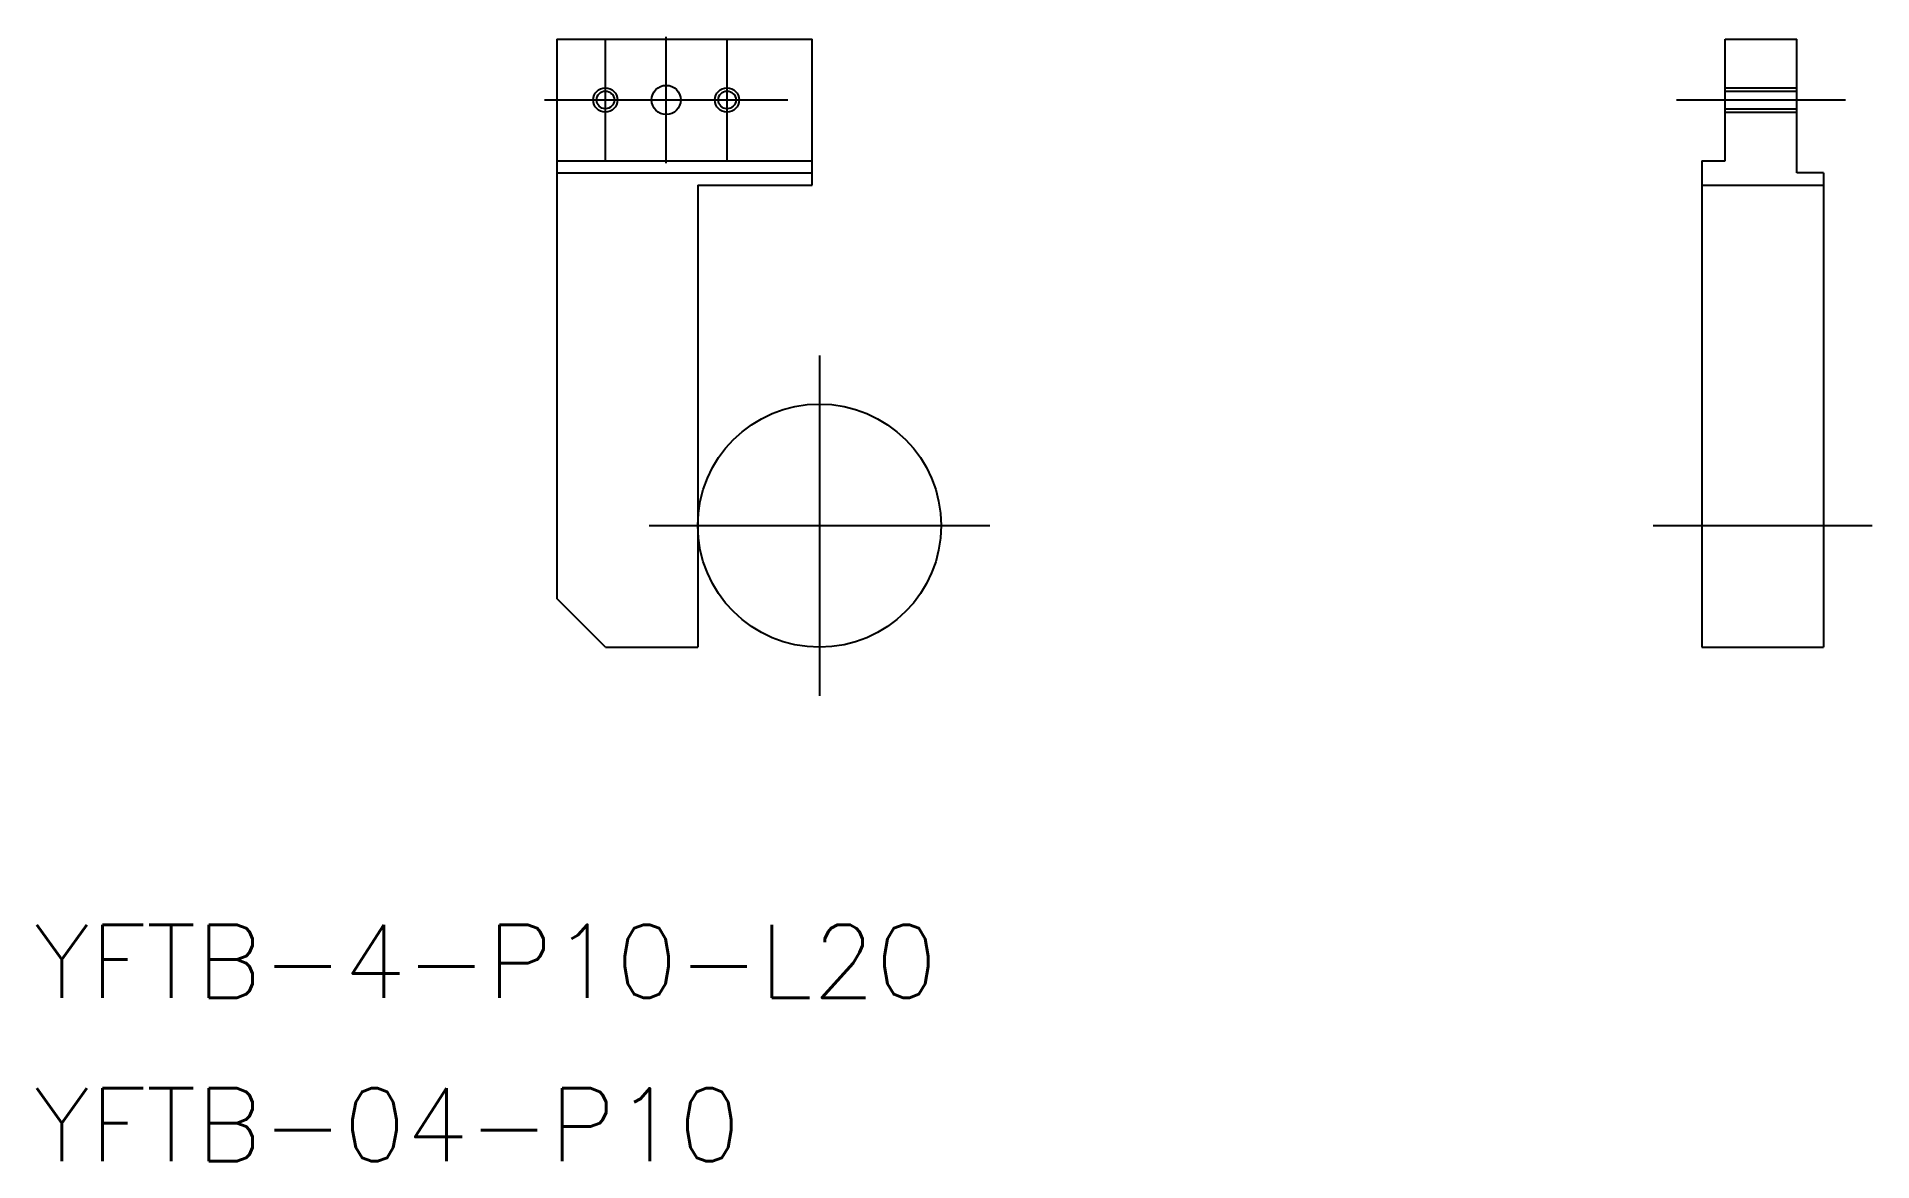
# Model space of a CAD drawing. Extents: x -32.2 to 43.3, y -26.1 to 20.1.
import ezdxf

# ---------------------------------------------------------------- set-up
doc = ezdxf.new("R2010")
doc.units = 0
for name, pattern in [('CENTER', [50.8, 31.75, -6.35, 6.35, -6.35]), ('DASHED', [19.05, 12.7, -6.35]), ('PHANTOM', [63.5, 31.75, -6.35, 6.35, -6.35, 6.35, -6.35])]:
    doc.linetypes.add(name, pattern=pattern)
doc.layers.get('0').update_dxf_attribs({"linetype": 'CONTINUOUS'})
doc.layers.add('CENTER', color=1, linetype='CENTER')
doc.styles.get("Standard").update_dxf_attribs({"font": 'txt.shx', "height": 3, "bigfont": 'bigfont.shx'})

msp = doc.modelspace()

# ---------------------------------------------------------------- linework, layer by layer
at = {"color": 7, "linetype": 'CONTINUOUS'}
for p, q in [((-10.8, 20), (-10.8, -3)), ((-10.8, 20), (-0.3, 20)), ((-0.3, 14), (-0.3, 20)), ((37.223, 15), (37.223, 20)), ((37.223, 20), (40.173, 20)), ((40.173, 14.5), (40.173, 20)), ((-10.8, 15), (-0.3, 15)), ((36.273, 15), (36.273, -5)), ((36.273, 15), (37.223, 15)), ((41.273, 14.5), (40.173, 14.5)), ((41.273, 14.5), (41.273, -5)), ((-5, 14), (-5, -5)), ((-5, 14), (-0.3, 14)), ((36.273, 14), (41.273, 14)), ((-8.8, -5), (-10.8, -3)), ((-8.8, -5), (-5, -5)), ((36.273, -5), (41.273, -5))]:
    msp.add_line(p, q, dxfattribs=at)
at = {"color": 3, "linetype": 'DASHED'}
for p, q in [((37.223, 18), (40.173, 18)), ((37.223, 17.864), (40.173, 17.864)), ((37.223, 17.135), (40.173, 17.135)), ((37.223, 17), (40.173, 17)), ((-10.8, 14.5), (-0.3, 14.5))]:
    msp.add_line(p, q, dxfattribs=at)
at = {"color": 3, "linetype": 'CONTINUOUS'}
for centre in [(-8.8, 17.5), (-3.8, 17.5)]:
    msp.add_circle(centre, 0.5, dxfattribs=at)
at = {"color": 7, "linetype": 'CONTINUOUS'}
for centre, radius in [((-8.8, 17.5), 0.364), ((-6.3, 17.5), 0.6), ((-3.8, 17.5), 0.364)]:
    msp.add_circle(centre, radius, dxfattribs=at)
at = {"color": 3, "linetype": 'PHANTOM'}
msp.add_circle((0, 0), 5, dxfattribs=at)
at = {"layer": 'CENTER', "color": 1, "linetype": 'CENTER'}
for p, q in [((-8.8, 15), (-8.8, 20)), ((-6.3, 14.9), (-6.3, 20.1)), ((-3.8, 15), (-3.8, 20)), ((-11.3, 17.5), (-1.3, 17.5)), ((-5.9, 17.5), (-4.7, 17.5)), ((35.223, 17.5), (42.173, 17.5)), ((0, 7), (0, -7)), ((-7, 0), (7, 0)), ((34.273, 0), (43.273, 0))]:
    msp.add_line(p, q, dxfattribs=at)

# ---------------------------------------------------------------- texts
at = {"color": 7, "linetype": 'CONTINUOUS'}
for s, p in [('YFTB-4-P10-L20', (-32.303, -19.409)), ('YFTB-04-P10', (-32.303, -26.132))]:
    msp.add_text(s, height=3, dxfattribs=at).set_placement(p)

doc.saveas('drawing.dxf')
